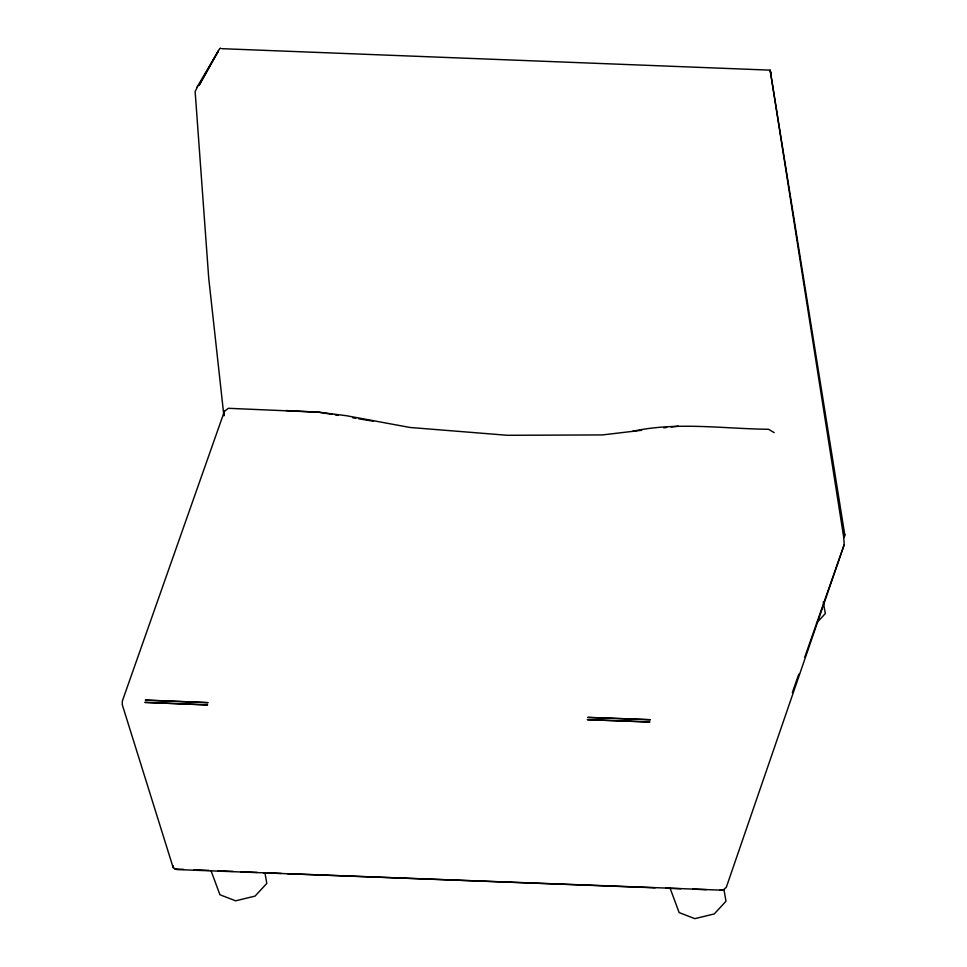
<?xml version="1.0" encoding="UTF-8"?>
<svg xmlns="http://www.w3.org/2000/svg" width="967" height="967" viewBox="0 0 967 967"><rect width="100%" height="100%" fill="white"/><g stroke="black" fill="none" stroke-linecap="round" stroke-linejoin="round"><path stroke-width="1.45" d="M641.568 430.303L602.32 434.932L507.494 435.295L409.911 427.462L346.271 415.689L318.929 412.208L228.381 408.304L224.429 411.277L223.897 415.81L208.751 278.484L195.141 91.527L197.667 86.426M843.49 532.853A5.621 3.82 -15.1 0 1 843.768 537.592L844.191 544.747L726.314 887.271L723.002 890.22L176.719 869.551L173.166 867.604L122.241 704.592L122.362 701.015L224.429 411.277M792.324 692.602L798.802 674.12M804.786 657.064L844.191 544.747M219.195 49.377L199.142 85.277L218.385 50.9L196.942 87.284M816.499 623.074L825.322 613.537L823.28 601.957M632.696 431.294C677.42 421.564 723.364 428.816 768.547 429.275L774.229 432.648M663.725 427.825L666.674 427.487M671.11 426.991L678.496 426.169M655.143 887.803L287.417 873.697M665.707 888.177L680.78 888.709M692.843 889.144L706.418 889.628M719.992 890.111L723.002 890.22M221.806 48.676L770.155 70.144L843.768 537.592M174.471 868.982L183.512 869.357M194.053 869.792L209.114 870.421M218.143 870.796L233.204 871.424M240.735 871.738L257.307 872.439M263.326 872.681L281.397 873.443M285.918 410.54L318.929 412.208L332.189 414.396M335.138 414.891L338.087 415.375M352.822 417.817L355.771 418.3M358.721 418.796L373.455 421.237M771.062 74.145L770.155 70.144L844.795 535.017M669.901 887.658L679.124 912.582L694.826 918.65L714.238 913.948L725.999 901.244L723.957 889.664M211.217 871.207L219.932 894.753L235.634 900.821L255.046 896.119L266.807 883.415L265.018 873.286M173.129 865.791L173.166 867.604M219.956 48.531L220.585 48.35L219.956 48.531M631.149 718.989L587.755 717.405L650.428 719.738L631.149 718.989M630.665 721.261L587.271 719.666L649.945 722.011L630.665 721.261M164.608 700.882L145.328 700.132L208.086 702.658L164.608 700.882M164.124 703.142L144.845 702.393L207.603 704.919L164.124 703.142"/></g></svg>
